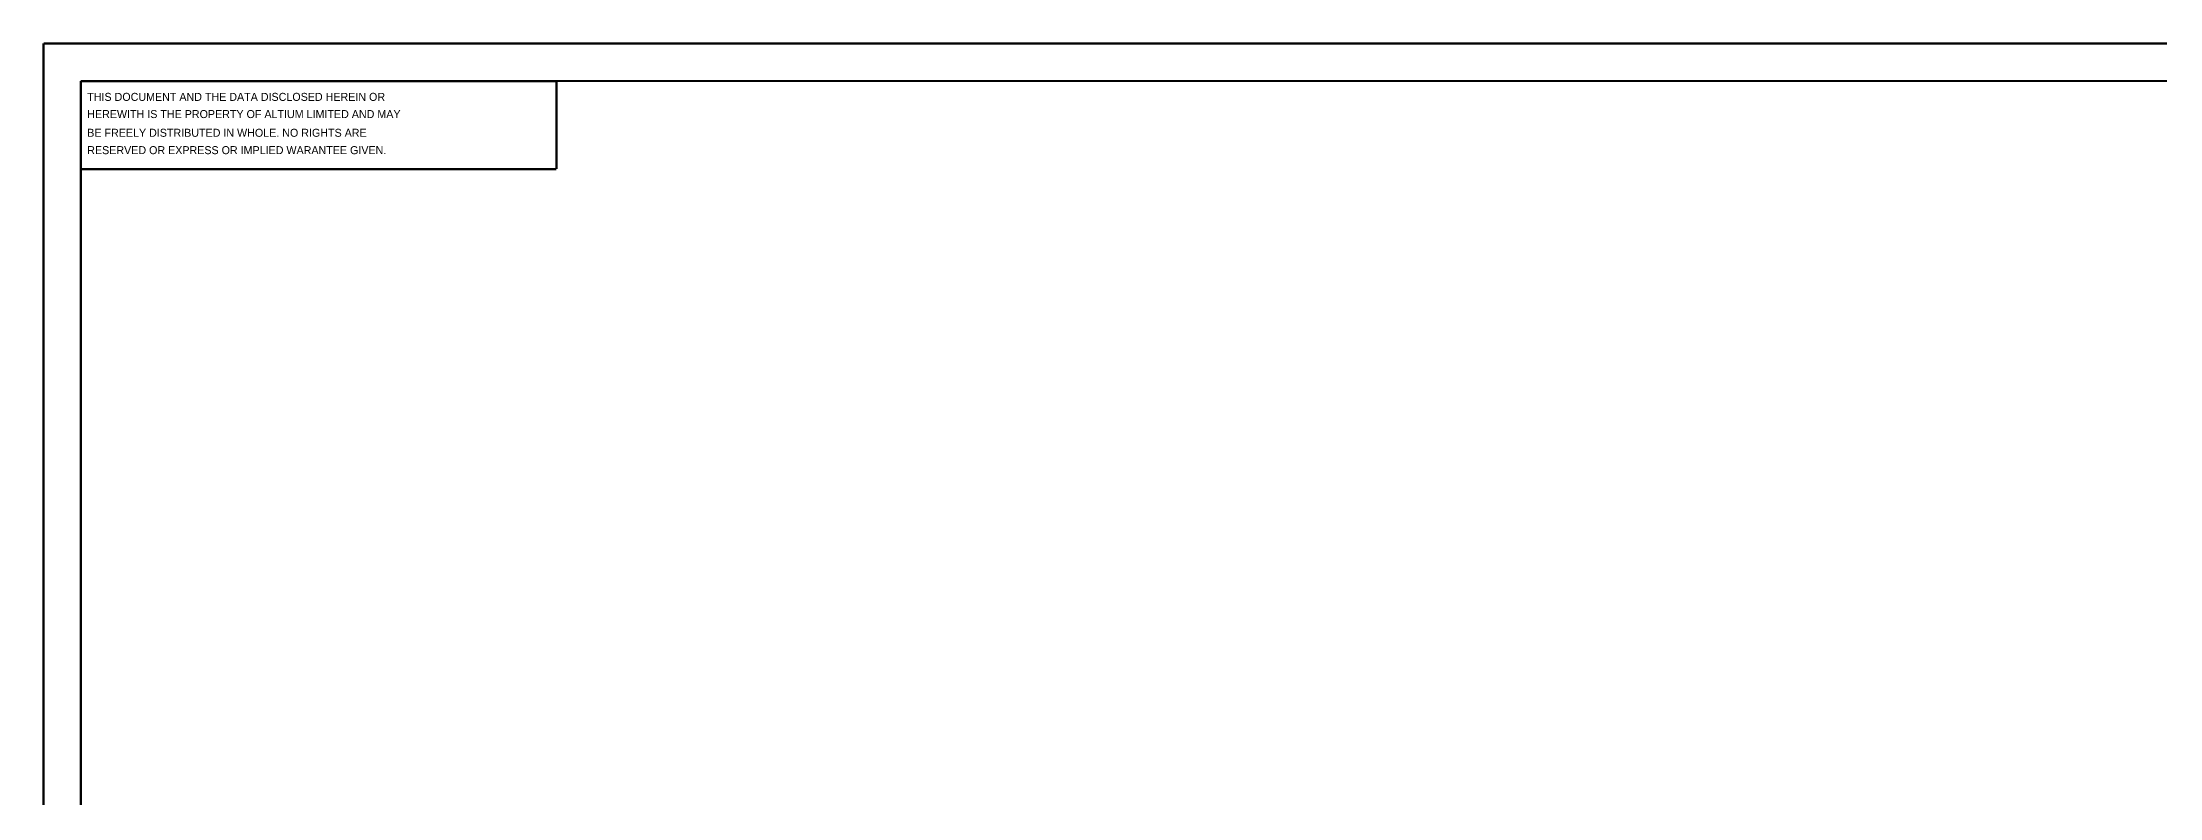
# Model space of a CAD drawing. Header units: inches. Extents: x 0 to 17, y 0 to 11.7.
# Drawn here: x 0 to 11.2, y 7.7 to 11.7 of the extents above; entities that cross this region are included whole.
import ezdxf

# ---------------------------------------------------------------- set-up
doc = ezdxf.new("R2010")
doc.units = ezdxf.units.IN
doc.header["$MEASUREMENT"] = 0
doc.layers.add('Sheet', color=255, linetype='Continuous')

msp = doc.modelspace()

# ---------------------------------------------------------------- linework, layer by layer
at = {"layer": 'Sheet'}
for points in [[(0.001, 0.001, 0.0118, 0.0118, 0), (0.001, 11.693, 0.0118, 0.0118, 0)], [(0.002, 11.693, 0.0118, 0.0118, 0), (16.532, 11.693, 0.0118, 0.0118, 0)], [(0.199, 0.198, 0.0118, 0.0118, 0), (0.199, 11.495, 0.0118, 0.0118, 0)], [(0.199, 11.494, 0.0118, 0.0118, 0), (16.335, 11.494, 0.0118, 0.0118, 0)], [(2.716, 11.493, 0.0118, 0.0118, 0), (0.2, 11.493, 0.0118, 0.0118, 0)], [(0.2, 11.493, 0.0118, 0.0118, 0), (0.2, 11.028, 0.0118, 0.0118, 0)], [(2.716, 11.493, 0.0118, 0.0118, 0), (0.2, 11.493, 0.0118, 0.0118, 0)], [(0.2, 11.493, 0.0118, 0.0118, 0), (0.2, 11.028, 0.0118, 0.0118, 0)], [(2.716, 11.028, 0.0118, 0.0118, 0), (2.716, 11.493, 0.0118, 0.0118, 0)], [(2.716, 11.028, 0.0118, 0.0118, 0), (2.716, 11.493, 0.0118, 0.0118, 0)], [(0.2, 11.028, 0.0118, 0.0118, 0), (2.716, 11.028, 0.0118, 0.0118, 0)], [(0.2, 11.028, 0.0118, 0.0118, 0), (2.716, 11.028, 0.0118, 0.0118, 0)]]:
    msp.add_lwpolyline(points, format="xyseb", dxfattribs=at)

# ---------------------------------------------------------------- texts
for s, p in [('THIS DOCUMENT AND THE DATA DISCLOSED HEREIN OR', (0.233, 11.389)), ('HEREWITH IS THE PROPERTY OF ALTIUM LIMITED AND MAY', (0.233, 11.298)), ('BE FREELY DISTRIBUTED IN WHOLE. NO RIGHTS ARE', (0.233, 11.199)), ('RESERVED OR EXPRESS OR IMPLIED WARANTEE GIVEN.', (0.233, 11.107))]:
    msp.add_text(s, height=0.04234, dxfattribs=at).set_placement(p)

doc.saveas('drawing.dxf')
